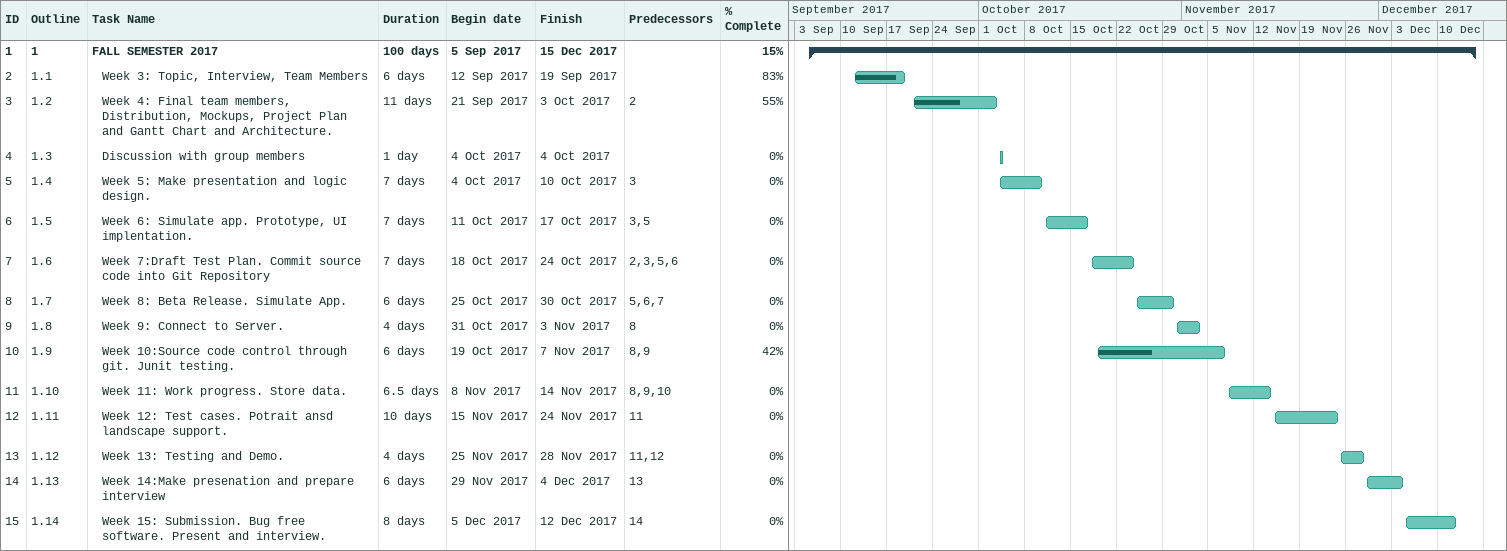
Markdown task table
| ID | WBS | Task | Duration | Start | Finish | Predecessors | % complete |
|---|---|---|---|---|---|---|---|
| 1 | 1 | **FALL SEMESTER 2017** | 100d | 2017-09-05 | 2017-12-15 |  | 15 |
| 2 | 1.1 | Week 3: Topic, Interview, Team Members | 6d | 2017-09-12 | 2017-09-19 |  | 83 |
| 3 | 1.2 | Week 4: Final team members, Distribution, Mockups, Project Plan and Gantt Chart and Architecture. | 11d | 2017-09-21 | 2017-10-03 | 2 | 55 |
| 4 | 1.3 | Discussion with group members | 1d | 2017-10-04 | 2017-10-04 |  | 0 |
| 5 | 1.4 | Week 5: Make presentation and logic design. | 7d | 2017-10-04 | 2017-10-10 | 3 | 0 |
| 6 | 1.5 | Week 6: Simulate app. Prototype, UI implentation. | 7d | 2017-10-11 | 2017-10-17 | 3, 5 | 0 |
| 7 | 1.6 | Week 7:Draft Test Plan. Commit source code into Git Repository | 7d | 2017-10-18 | 2017-10-24 | 2, 3, 5, 6 | 0 |
| 8 | 1.7 | Week 8: Beta Release. Simulate App. | 6d | 2017-10-25 | 2017-10-30 | 5, 6, 7 | 0 |
| 9 | 1.8 | Week 9: Connect to Server. | 4d | 2017-10-31 | 2017-11-03 | 8 | 0 |
| 10 | 1.9 | Week 10:Source code control through git. Junit testing. | 6d | 2017-10-19 | 2017-11-07 | 8, 9 | 42 |
| 11 | 1.10 | Week 11: Work progress. Store data. | 6.5d | 2017-11-08 | 2017-11-14 | 8, 9, 10 | 0 |
| 12 | 1.11 | Week 12: Test cases. Potrait ansd landscape support. | 10d | 2017-11-15 | 2017-11-24 | 11 | 0 |
| 13 | 1.12 | Week 13: Testing and Demo. | 4d | 2017-11-25 | 2017-11-28 | 11, 12 | 0 |
| 14 | 1.13 | Week 14:Make presenation and prepare interview | 6d | 2017-11-29 | 2017-12-04 | 13 | 0 |
| 15 | 1.14 | Week 15: Submission. Bug free software. Present and interview. | 8d | 2017-12-05 | 2017-12-12 | 14 | 0 |
